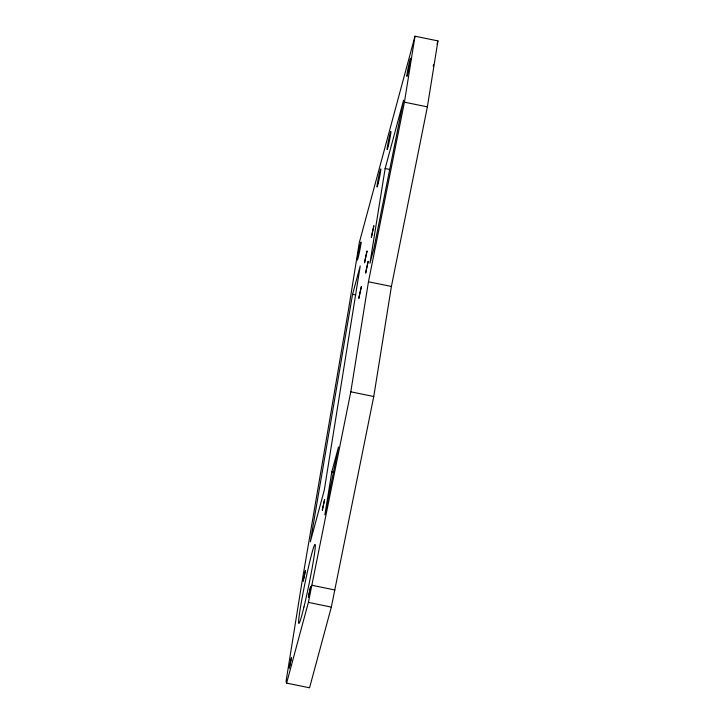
<?xml version="1.0" encoding="UTF-8"?>
<svg xmlns="http://www.w3.org/2000/svg" width="724" height="724" viewBox="0 0 724 724"><rect width="100%" height="100%" fill="white"/><g stroke="black" fill="none" stroke-linecap="round" stroke-linejoin="round"><path stroke-width="1.09" d="M331.791 471.84L324.877 514.855L338.506 446.97L331.791 471.84L333.972 472.283M385.141 168.52L369.946 263.228L373.783 249.038L403.585 100.193L385.141 168.52L389.512 169.416M286.613 683.103L308.388 602.395L350.805 391.811L368.453 281.772L404.426 102.165L415.006 36.2L437.948 40.906L427.368 106.871L391.403 286.469L373.756 396.508L331.33 607.101L309.555 687.8L286.613 683.103L286.052 681.365L301.917 582.431L348.651 308.849L359.24 242.884L415.006 36.2M352.57 294.324L310.325 541.805L324.243 490.302L360.226 265.979L352.57 294.324L355.855 294.994M437.07 44.164L437.948 40.906M404.426 102.165L427.368 106.871M368.453 281.772L391.403 286.469M350.805 391.811L373.756 396.508M311.972 585.291L334.922 589.997M308.388 602.395L331.33 607.101M433.495 64.626A9.231 0.471 -78.4 0 1 433.26 66.246M289.338 667.184L289.274 668.189L291.537 657.383L289.338 667.184M303.284 580.259L303.22 581.254L305.483 570.458L303.284 580.259M308.469 596.277L308.406 597.273L310.668 586.467L308.469 596.277M322.415 509.334L322.352 510.329L324.596 499.605L322.415 509.334M358.932 297.329L358.86 298.433L361.357 286.541L358.932 297.329M364.643 261.717L364.57 262.812L367.059 250.929L364.643 261.717M365.747 272.061L365.683 273.156L368.172 261.264L365.747 272.061M371.457 236.44L371.385 237.544L373.883 225.653L371.457 236.44M388.326 145.759A9.231 0.471 -78.4 0 0 390.906 131.469A9.231 0.471 -78.4 0 0 387.82 144.176A9.231 0.471 -78.4 0 0 388.326 145.759M378.236 183.163A9.231 0.471 -78.4 0 0 380.806 168.873A9.231 0.471 -78.4 0 0 377.72 181.588A9.231 0.471 -78.4 0 0 378.236 183.163M358.48 256.368A9.231 0.471 -78.4 0 0 361.059 242.078A9.231 0.471 -78.4 0 0 357.973 254.785A9.231 0.471 -78.4 0 0 358.48 256.368M303.953 606.974A40.318 2.072 -78.4 0 0 315.193 544.566A40.318 2.072 -78.4 0 0 301.718 600.06A40.318 2.072 -78.4 0 0 303.953 606.974M408.083 72.554A9.231 0.471 -78.4 0 0 410.653 58.264A9.231 0.471 -78.4 0 0 407.567 70.979A9.231 0.471 -78.4 0 0 408.083 72.554"/></g></svg>
